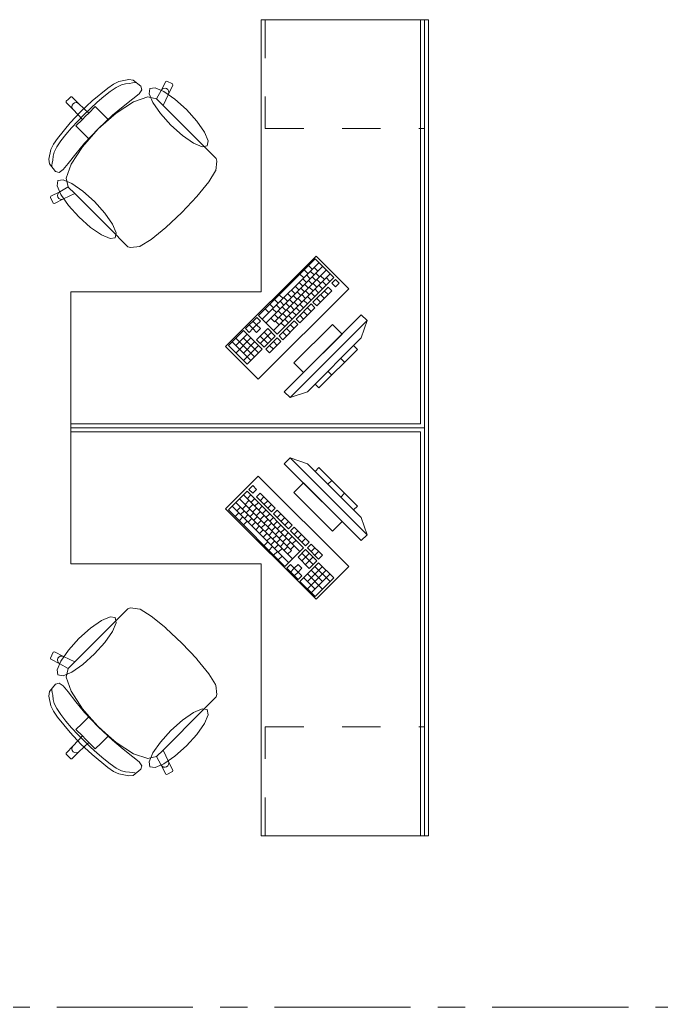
# Model space of a CAD drawing. Header units: inches. Extents: x -38 to 5698, y -33 to 92.
# Drawn here: x 105.302 to 107.659, y 10.002 to 13.632 of the extents above; entities that cross this region are included whole.
import ezdxf

# ---------------------------------------------------------------- set-up
doc = ezdxf.new("R2010")
doc.units = ezdxf.units.IN
doc.header["$MEASUREMENT"] = 0
doc.linetypes.add('Punto & Raya', pattern=[0.65, 0.5, -0.075, 0, -0.075])
doc.linetypes.add('Rayas', pattern=[0.282222, 0.141111, -0.141111])
doc.layers.add('Interior - Mobiliario', color=7, linetype='Continuous')
doc.layers.add('Marcador - Secciones', color=251, linetype='Continuous')

msp = doc.modelspace()

# ---------------------------------------------------------------- linework, layer by layer
at = {"layer": 'Interior - Mobiliario', "color": 175, "linetype": 'Rayas', "lineweight": 13}
for p, q in [((106.2041, 13.6324), (106.2041, 13.2324)), ((106.2041, 13.2324), (106.7891, 13.2324)), ((106.2041, 10.6324), (106.2041, 11.0324)), ((106.2041, 11.0324), (106.7891, 11.0324))]:
    msp.add_line(p, q, dxfattribs=at)
at = {"layer": 'Interior - Mobiliario', "color": 175, "linetype": 'Continuous', "lineweight": 13}
for p, q in [((106.8041, 13.6324), (106.7741, 13.6324)), ((106.7741, 13.6324), (106.7741, 12.1474)), ((106.8041, 12.1474), (106.8041, 13.6324)), ((105.6661, 13.4051), (105.6469, 13.3961)), ((105.7022, 13.4128), (105.6661, 13.4051)), ((105.6753, 13.3934), (105.6901, 13.3973)), ((105.6901, 13.3973), (105.7055, 13.3985)), ((105.719, 13.4109), (105.7022, 13.4128)), ((105.7055, 13.3985), (105.7162, 13.4005)), ((105.7162, 13.4005), (105.7243, 13.4013)), ((105.7469, 13.3878), (105.719, 13.4109)), ((105.7243, 13.4013), (105.7288, 13.4021)), ((105.8382, 13.4058), (105.8212, 13.3727)), ((105.8423, 13.4071), (105.8382, 13.4058)), ((105.8636, 13.3963), (105.8423, 13.4071)), ((105.6252, 13.3812), (105.5685, 13.3344)), ((105.6109, 13.35), (105.6347, 13.3686)), ((105.6469, 13.3961), (105.6252, 13.3812)), ((105.6347, 13.3686), (105.6565, 13.3835)), ((105.6565, 13.3835), (105.6753, 13.3934)), ((105.7403, 13.3605), (105.7503, 13.3748)), ((105.7503, 13.3748), (105.7469, 13.3878)), ((105.8212, 13.3727), (105.8039, 13.3417)), ((105.8249, 13.3773), (105.8212, 13.3727)), ((105.83, 13.3802), (105.8249, 13.3773)), ((105.8359, 13.3809), (105.83, 13.3802)), ((105.8415, 13.3793), (105.8359, 13.3809)), ((105.8461, 13.3757), (105.8415, 13.3793)), ((105.8489, 13.3706), (105.8461, 13.3757)), ((105.848, 13.3591), (105.8649, 13.3922)), ((105.848, 13.3591), (105.8496, 13.3648)), ((105.8496, 13.3648), (105.8489, 13.3706)), ((105.8649, 13.3922), (105.8636, 13.3963)), ((105.4719, 13.3325), (105.4805, 13.341)), ((105.4719, 13.3282), (105.4719, 13.3325)), ((105.498, 13.3022), (105.4719, 13.3282)), ((105.489, 13.3496), (105.4805, 13.341)), ((105.4933, 13.3496), (105.489, 13.3496)), ((105.5194, 13.3235), (105.4933, 13.3496)), ((105.503, 13.3267), (105.4981, 13.3234)), ((105.5088, 13.3279), (105.503, 13.3267)), ((105.5145, 13.3267), (105.5088, 13.3279)), ((105.5194, 13.3235), (105.5145, 13.3267)), ((105.5685, 13.3344), (105.5263, 13.2952)), ((105.5615, 13.3063), (105.5861, 13.3289)), ((105.5861, 13.3289), (105.6109, 13.35)), ((105.72, 13.3308), (105.6562, 13.2894)), ((105.6818, 13.314), (105.718, 13.3419)), ((105.718, 13.3419), (105.7403, 13.3605)), ((105.772, 13.3491), (105.72, 13.3308)), ((105.8039, 13.3417), (105.772, 13.3491)), ((105.8042, 13.3416), (105.8039, 13.3417)), ((105.8042, 13.3416), (105.8284, 13.3174)), ((105.8284, 13.3174), (105.848, 13.3591)), ((105.4872, 13.253), (105.5263, 13.2952)), ((105.4937, 13.3128), (105.4948, 13.3185)), ((105.4948, 13.307), (105.4937, 13.3128)), ((105.4948, 13.3185), (105.4981, 13.3234)), ((105.498, 13.3022), (105.4948, 13.307)), ((105.532, 13.2656), (105.498, 13.3022)), ((105.5559, 13.2895), (105.5194, 13.3235)), ((105.538, 13.2835), (105.5615, 13.3063)), ((105.5559, 13.2895), (105.5439, 13.2776)), ((105.5795, 13.3132), (105.5559, 13.2895)), ((105.6007, 13.292), (105.5795, 13.3132)), ((105.628, 13.2646), (105.6007, 13.292)), ((105.6562, 13.2894), (105.628, 13.2646)), ((105.6425, 13.2813), (105.6818, 13.314)), ((105.9762, 13.1695), (105.8284, 13.3174)), ((105.4403, 13.1963), (105.4872, 13.253)), ((105.5152, 13.26), (105.4926, 13.2354)), ((105.5084, 13.242), (105.532, 13.2656)), ((105.538, 13.2835), (105.5152, 13.26)), ((105.532, 13.2656), (105.5439, 13.2776)), ((105.5897, 13.2318), (105.6425, 13.2813)), ((105.628, 13.2646), (105.5902, 13.2313)), ((105.4926, 13.2354), (105.4715, 13.2107)), ((105.5295, 13.2208), (105.5084, 13.242)), ((105.5569, 13.1935), (105.5295, 13.2208)), ((105.5897, 13.2318), (105.5403, 13.179)), ((105.5569, 13.1935), (105.5902, 13.2313)), ((105.4254, 13.1746), (105.4403, 13.1963)), ((105.4529, 13.1868), (105.4381, 13.165)), ((105.4715, 13.2107), (105.4529, 13.1868)), ((105.5321, 13.1653), (105.5569, 13.1935)), ((105.4087, 13.1193), (105.4165, 13.1554)), ((105.4165, 13.1554), (105.4254, 13.1746)), ((105.4281, 13.1462), (105.4242, 13.1314)), ((105.4381, 13.165), (105.4281, 13.1462)), ((105.4908, 13.1015), (105.5321, 13.1653)), ((105.5403, 13.179), (105.5075, 13.1397)), ((106.0018, 13.144), (105.9762, 13.1695)), ((106.0237, 13.1221), (106.0018, 13.144)), ((105.4106, 13.1025), (105.4087, 13.1193)), ((105.423, 13.116), (105.421, 13.1053)), ((105.4242, 13.1314), (105.423, 13.116)), ((105.5075, 13.1397), (105.4796, 13.1035)), ((106.0226, 13.0788), (106.0266, 13.1128)), ((106.0266, 13.1128), (106.0237, 13.1221)), ((105.4338, 13.0747), (105.4106, 13.1025)), ((105.4202, 13.0972), (105.4194, 13.0927)), ((105.421, 13.1053), (105.4202, 13.0972)), ((105.4467, 13.0712), (105.4338, 13.0747)), ((105.461, 13.0813), (105.4467, 13.0712)), ((105.4796, 13.1035), (105.461, 13.0813)), ((105.4724, 13.0495), (105.4908, 13.1015)), ((105.9968, 13.0367), (106.0217, 13.0767)), ((106.0217, 13.0767), (106.0226, 13.0788)), ((105.4799, 13.0176), (105.4724, 13.0495)), ((105.9532, 12.983), (105.9968, 13.0367)), ((105.4158, 12.9833), (105.4489, 13.0003)), ((105.4442, 12.9966), (105.4489, 13.0003)), ((105.4489, 13.0003), (105.4799, 13.0176)), ((105.4799, 13.0174), (105.4799, 13.0176)), ((105.4799, 13.0174), (105.5041, 12.9931)), ((105.4144, 12.9792), (105.4158, 12.9833)), ((105.4252, 12.9579), (105.4144, 12.9792)), ((105.4624, 12.9736), (105.4293, 12.9566)), ((105.4406, 12.9857), (105.4413, 12.9915)), ((105.4422, 12.98), (105.4406, 12.9857)), ((105.4413, 12.9915), (105.4442, 12.9966)), ((105.4458, 12.9754), (105.4422, 12.98)), ((105.4509, 12.9726), (105.4458, 12.9754)), ((105.4567, 12.9719), (105.4509, 12.9726)), ((105.4624, 12.9736), (105.4567, 12.9719)), ((105.5041, 12.9931), (105.4624, 12.9736)), ((105.652, 12.8453), (105.5041, 12.9931)), ((105.8977, 12.9238), (105.9525, 12.9822)), ((105.9525, 12.9822), (105.9532, 12.983)), ((105.4293, 12.9566), (105.4252, 12.9579)), ((105.8977, 12.9238), (105.8393, 12.869)), ((105.8385, 12.8683), (105.7848, 12.8248)), ((105.8393, 12.869), (105.8385, 12.8683)), ((105.6775, 12.8198), (105.652, 12.8453)), ((105.6995, 12.7978), (105.6775, 12.8198)), ((105.7848, 12.8248), (105.7448, 12.7998)), ((105.7088, 12.795), (105.6995, 12.7978)), ((105.7427, 12.7989), (105.7088, 12.795)), ((105.7448, 12.7998), (105.7427, 12.7989)), ((106.3871, 12.7529), (106.1794, 12.5452)), ((106.4557, 12.6843), (106.3871, 12.7529)), ((106.4008, 12.7392), (106.1931, 12.5315)), ((106.4145, 12.7255), (106.2068, 12.5178)), ((106.4283, 12.7118), (106.2378, 12.5214)), ((106.3473, 12.7131), (106.361, 12.6994)), ((106.3629, 12.7287), (106.3766, 12.715)), ((106.3697, 12.708), (106.3834, 12.6943)), ((106.3835, 12.7219), (106.3972, 12.7082)), ((106.442, 12.698), (106.2343, 12.4903)), ((106.248, 12.4766), (106.4557, 12.6843)), ((106.3317, 12.6975), (106.3454, 12.6838)), ((106.342, 12.6803), (106.3557, 12.6666)), ((106.3558, 12.6942), (106.3695, 12.6805)), ((106.3626, 12.6735), (106.3763, 12.6598)), ((106.3765, 12.6874), (106.3902, 12.6737)), ((106.3903, 12.7012), (106.404, 12.6875)), ((106.3936, 12.6771), (106.4073, 12.6634)), ((106.4075, 12.691), (106.4212, 12.6773)), ((106.4281, 12.6842), (106.4418, 12.6705)), ((106.4625, 12.6775), (106.4487, 12.6636)), ((106.4762, 12.6638), (106.4625, 12.6775)), ((106.3004, 12.6388), (106.3141, 12.6251)), ((106.3143, 12.6526), (106.328, 12.6389)), ((106.3281, 12.6665), (106.3418, 12.6528)), ((106.3349, 12.6458), (106.3486, 12.6321)), ((106.3488, 12.6597), (106.3625, 12.646)), ((106.3521, 12.6356), (106.3658, 12.6219)), ((106.3659, 12.6494), (106.3797, 12.6357)), ((106.4348, 12.6498), (106.3794, 12.5944)), ((106.3798, 12.6633), (106.3935, 12.6496)), ((106.3866, 12.6427), (106.4003, 12.6289)), ((106.3932, 12.5807), (106.4486, 12.6361)), ((106.4004, 12.6565), (106.4141, 12.6428)), ((106.4143, 12.6704), (106.428, 12.6566)), ((106.421, 12.6359), (106.4347, 12.6222)), ((106.4486, 12.6361), (106.4348, 12.6498)), ((106.4487, 12.6636), (106.4624, 12.6499)), ((106.4624, 12.6499), (106.4762, 12.6638)), ((106.2382, 12.604), (106.252, 12.5903)), ((106.2556, 12.6213), (106.2693, 12.6076)), ((106.2727, 12.6111), (106.2864, 12.5974)), ((106.2866, 12.6249), (106.3003, 12.6112)), ((106.2934, 12.6043), (106.3071, 12.5906)), ((106.3072, 12.6182), (106.3209, 12.6044)), ((106.3211, 12.632), (106.3348, 12.6183)), ((106.3244, 12.6079), (106.3381, 12.5942)), ((106.3382, 12.6218), (106.352, 12.608)), ((106.345, 12.6011), (106.3587, 12.5874)), ((106.3589, 12.615), (106.3726, 12.6012)), ((106.3727, 12.6288), (106.3864, 12.6151)), ((106.3933, 12.6082), (106.407, 12.5945)), ((106.4071, 12.6221), (106.4209, 12.6084)), ((106.2036, 12.5694), (106.2173, 12.5557)), ((106.2209, 12.5867), (106.2347, 12.573)), ((106.2312, 12.5696), (106.2449, 12.5558)), ((106.245, 12.5834), (106.2588, 12.5697)), ((106.2518, 12.5628), (106.2655, 12.5491)), ((106.2589, 12.5972), (106.2726, 12.5835)), ((106.2657, 12.5766), (106.2794, 12.5629)), ((106.2795, 12.5905), (106.2932, 12.5767)), ((106.2829, 12.5664), (106.2966, 12.5526)), ((106.2967, 12.5802), (106.3104, 12.5665)), ((106.3105, 12.5941), (106.3243, 12.5803)), ((106.3725, 12.5875), (106.3171, 12.5321)), ((106.3173, 12.5734), (106.3311, 12.5597)), ((106.3308, 12.5184), (106.3862, 12.5738)), ((106.3312, 12.5873), (106.3449, 12.5736)), ((106.3587, 12.5736), (106.3724, 12.5599)), ((106.3862, 12.5738), (106.3725, 12.5875)), ((106.3794, 12.5944), (106.3932, 12.5807)), ((106.1725, 12.5383), (106.1309, 12.4967)), ((106.1862, 12.5246), (106.1725, 12.5383)), ((106.1794, 12.5452), (106.248, 12.4766)), ((106.2241, 12.5351), (106.2378, 12.5214)), ((106.238, 12.5489), (106.2517, 12.5352)), ((106.2552, 12.5387), (106.2689, 12.525)), ((106.269, 12.5525), (106.2827, 12.5388)), ((106.5568, 12.5476), (106.2739, 12.2647)), ((106.2758, 12.5319), (106.2895, 12.5182)), ((106.2896, 12.5457), (106.3034, 12.532)), ((106.2951, 12.2435), (106.578, 12.5264)), ((106.3035, 12.5596), (106.3172, 12.5459)), ((106.3171, 12.5321), (106.3308, 12.5184)), ((106.331, 12.5459), (106.3447, 12.5322)), ((106.3448, 12.5598), (106.3585, 12.5461)), ((106.578, 12.5264), (106.5568, 12.5476)), ((106.578, 12.5264), (106.5568, 12.4627)), ((106.124, 12.4898), (106.0686, 12.4344)), ((106.1926, 12.4212), (106.124, 12.4898)), ((106.1309, 12.4967), (106.1446, 12.483)), ((106.1446, 12.483), (106.1585, 12.4969)), ((106.1448, 12.5106), (106.1585, 12.4969)), ((106.1723, 12.5107), (106.1585, 12.4969)), ((106.1585, 12.4969), (106.1722, 12.4831)), ((106.1586, 12.5244), (106.1723, 12.5107)), ((106.2136, 12.4971), (106.1721, 12.4556)), ((106.1722, 12.4831), (106.1861, 12.497)), ((106.1723, 12.5107), (106.1862, 12.5246)), ((106.1861, 12.497), (106.1723, 12.5107)), ((106.241, 12.4697), (106.2136, 12.4971)), ((106.2413, 12.5248), (106.255, 12.5111)), ((106.3102, 12.5252), (106.2548, 12.4698)), ((106.2619, 12.518), (106.2757, 12.5043)), ((106.2685, 12.456), (106.3239, 12.5114)), ((106.2825, 12.4975), (106.2962, 12.4837)), ((106.2964, 12.5113), (106.3101, 12.4976)), ((106.4507, 12.5122), (106.3093, 12.3708)), ((106.3239, 12.5114), (106.3102, 12.5252)), ((106.4861, 12.4769), (106.4507, 12.5122)), ((106.1514, 12.4624), (106.096, 12.407)), ((106.1377, 12.4761), (106.0962, 12.4345)), ((106.0963, 12.4621), (106.1649, 12.3935)), ((106.1239, 12.4622), (106.1787, 12.4074)), ((106.1721, 12.4556), (106.1995, 12.4282)), ((106.2273, 12.4834), (106.1858, 12.4419)), ((106.1859, 12.4694), (106.2133, 12.442)), ((106.1995, 12.4282), (106.241, 12.4697)), ((106.1998, 12.4833), (106.2272, 12.4558)), ((106.2479, 12.4628), (106.2064, 12.4213)), ((106.2616, 12.4491), (106.2479, 12.4628)), ((106.2548, 12.4698), (106.2685, 12.456)), ((106.2687, 12.4836), (106.2824, 12.4699)), ((106.3446, 12.3355), (106.4861, 12.4769)), ((106.5568, 12.4627), (106.3588, 12.2647)), ((106.0686, 12.4344), (106.1372, 12.3658)), ((106.0825, 12.4483), (106.151, 12.3797)), ((106.1789, 12.4349), (106.1235, 12.3796)), ((106.1651, 12.4487), (106.1236, 12.4071)), ((106.1372, 12.3658), (106.1926, 12.4212)), ((106.2064, 12.4213), (106.2201, 12.4076)), ((106.2201, 12.4076), (106.2616, 12.4491)), ((106.2202, 12.4351), (106.2339, 12.4214)), ((106.2341, 12.449), (106.2478, 12.4353)), ((106.5285, 12.4344), (106.3871, 12.293)), ((106.4012, 12.2789), (106.5426, 12.4203)), ((106.5426, 12.4203), (106.5285, 12.4344)), ((106.4814, 12.3873), (106.4955, 12.3732)), ((106.3093, 12.3708), (106.3446, 12.3355)), ((106.4342, 12.3402), (106.4484, 12.326)), ((106.3871, 12.293), (106.4012, 12.2789)), ((106.2739, 12.2647), (106.2951, 12.2435)), ((106.2951, 12.2435), (106.3588, 12.2647)), ((105.4891, 12.1474), (105.4891, 12.1174)), ((106.7741, 12.1474), (105.4891, 12.1474)), ((106.8041, 12.1174), (106.8041, 12.1474)), ((105.4891, 12.1174), (106.7741, 12.1174)), ((106.7741, 12.1174), (106.7741, 10.6324)), ((106.8041, 10.6324), (106.8041, 12.1174)), ((106.2951, 12.0213), (106.2739, 12.0001)), ((106.578, 11.7385), (106.2951, 12.0213)), ((106.2951, 12.0213), (106.3588, 12.0001)), ((106.2739, 12.0001), (106.5568, 11.7173)), ((106.3588, 12.0001), (106.5568, 11.8021)), ((106.4012, 11.986), (106.3871, 11.9718)), ((106.5426, 11.8446), (106.4012, 11.986)), ((106.3871, 11.9718), (106.5285, 11.8304)), ((106.1578, 11.9196), (106.144, 11.9059)), ((106.1716, 11.9058), (106.1578, 11.9196)), ((106.3446, 11.9294), (106.3093, 11.8941)), ((106.4861, 11.788), (106.3446, 11.9294)), ((106.4342, 11.9247), (106.4484, 11.9389)), ((106.1372, 11.899), (106.0686, 11.8305)), ((106.1235, 11.8853), (106.3312, 11.6776)), ((106.3449, 11.6913), (106.1372, 11.899)), ((106.1373, 11.8715), (106.151, 11.8852)), ((106.144, 11.9059), (106.1579, 11.892)), ((106.1579, 11.892), (106.1716, 11.9058)), ((106.1855, 11.8919), (106.1717, 11.8782)), ((106.1717, 11.8782), (106.2271, 11.8228)), ((106.2408, 11.8365), (106.1855, 11.8919)), ((106.1856, 11.8643), (106.1993, 11.8781)), ((106.3093, 11.8941), (106.4507, 11.7526)), ((106.4814, 11.8776), (106.4955, 11.8917)), ((106.0823, 11.8442), (106.29, 11.6365)), ((106.096, 11.8579), (106.3038, 11.6502)), ((106.0996, 11.8269), (106.1134, 11.8406)), ((106.1098, 11.8716), (106.3002, 11.6812)), ((106.1203, 11.8337), (106.134, 11.8474)), ((106.1305, 11.8508), (106.1442, 11.8646)), ((106.1444, 11.837), (106.1581, 11.8507)), ((106.1512, 11.8576), (106.1649, 11.8713)), ((106.1582, 11.8231), (106.1719, 11.8369)), ((106.165, 11.8438), (106.1787, 11.8575)), ((106.1789, 11.8299), (106.1926, 11.8436)), ((106.1994, 11.8505), (106.2131, 11.8642)), ((106.2133, 11.8367), (106.227, 11.8504)), ((106.2271, 11.8228), (106.2408, 11.8365)), ((106.5285, 11.8304), (106.5426, 11.8446)), ((106.0686, 11.8305), (106.2763, 11.6228)), ((106.0929, 11.8062), (106.1066, 11.8199)), ((106.1084, 11.7907), (106.1221, 11.8044)), ((106.1135, 11.813), (106.1272, 11.8267)), ((106.1273, 11.7992), (106.141, 11.8129)), ((106.1341, 11.8198), (106.1478, 11.8335)), ((106.148, 11.806), (106.1617, 11.8197)), ((106.1618, 11.7921), (106.1755, 11.8058)), ((106.1721, 11.8093), (106.1858, 11.823)), ((106.1859, 11.7954), (106.1996, 11.8092)), ((106.1927, 11.8161), (106.2064, 11.8298)), ((106.2066, 11.8022), (106.2203, 11.816)), ((106.2204, 11.7884), (106.2341, 11.8021)), ((106.2478, 11.8296), (106.2341, 11.8159)), ((106.2341, 11.8159), (106.2894, 11.7605)), ((106.3032, 11.7742), (106.2478, 11.8296)), ((106.2479, 11.802), (106.2616, 11.8157)), ((106.2617, 11.7882), (106.2755, 11.8019)), ((106.578, 11.7385), (106.5568, 11.8021)), ((106.124, 11.7751), (106.1377, 11.7888)), ((106.1412, 11.7853), (106.1549, 11.799)), ((106.155, 11.7715), (106.1687, 11.7852)), ((106.1689, 11.7576), (106.1826, 11.7713)), ((106.1757, 11.7783), (106.1894, 11.792)), ((106.1895, 11.7644), (106.2032, 11.7781)), ((106.1998, 11.7816), (106.2135, 11.7953)), ((106.2034, 11.7506), (106.2171, 11.7643)), ((106.2136, 11.7678), (106.2273, 11.7815)), ((106.2275, 11.7539), (106.2412, 11.7676)), ((106.2343, 11.7745), (106.248, 11.7883)), ((106.2481, 11.7607), (106.2618, 11.7744)), ((106.2756, 11.7743), (106.2893, 11.7881)), ((106.2894, 11.7605), (106.3032, 11.7742)), ((106.3101, 11.7673), (106.2964, 11.7536)), ((106.3655, 11.7119), (106.3101, 11.7673)), ((106.4507, 11.7526), (106.4861, 11.788)), ((106.1827, 11.7438), (106.1964, 11.7575)), ((106.1966, 11.7299), (106.2103, 11.7437)), ((106.2104, 11.7161), (106.2241, 11.7298)), ((106.2172, 11.7367), (106.2309, 11.7504)), ((106.2311, 11.7229), (106.2448, 11.7366)), ((106.2413, 11.7401), (106.255, 11.7538)), ((106.2552, 11.7262), (106.2689, 11.7399)), ((106.2619, 11.7468), (106.2757, 11.7606)), ((106.2758, 11.733), (106.2895, 11.7467)), ((106.2896, 11.7192), (106.3034, 11.7329)), ((106.2964, 11.7536), (106.3518, 11.6982)), ((106.3102, 11.7397), (106.3239, 11.7534)), ((106.3241, 11.7259), (106.3378, 11.7396)), ((106.5568, 11.7173), (106.578, 11.7385)), ((106.2002, 11.6989), (106.2139, 11.7126)), ((106.2175, 11.6816), (106.2312, 11.6953)), ((106.2243, 11.7022), (106.238, 11.716)), ((106.2381, 11.6884), (106.2518, 11.7021)), ((106.2449, 11.709), (106.2586, 11.7227)), ((106.2588, 11.6952), (106.2725, 11.7089)), ((106.269, 11.7124), (106.2827, 11.7261)), ((106.2726, 11.6813), (106.2863, 11.6951)), ((106.2763, 11.6228), (106.3449, 11.6913)), ((106.2829, 11.6985), (106.2966, 11.7122)), ((106.2967, 11.6847), (106.3104, 11.6984)), ((106.3035, 11.7053), (106.3172, 11.719)), ((106.3379, 11.712), (106.3516, 11.7257)), ((106.3518, 11.6982), (106.3655, 11.7119)), ((106.3724, 11.705), (106.3587, 11.6913)), ((106.3587, 11.6913), (106.4002, 11.6497)), ((106.4139, 11.6634), (106.3724, 11.705)), ((106.3725, 11.6774), (106.3862, 11.6911)), ((106.2348, 11.6643), (106.2485, 11.678)), ((106.252, 11.6745), (106.2657, 11.6883)), ((106.2521, 11.647), (106.2658, 11.6607)), ((106.2864, 11.6675), (106.3002, 11.6812)), ((106.3518, 11.6844), (106.3244, 11.657)), ((106.3244, 11.657), (106.3659, 11.6154)), ((106.3381, 11.6707), (106.3797, 11.6291)), ((106.3382, 11.6431), (106.3657, 11.6706)), ((106.3934, 11.6429), (106.3518, 11.6844)), ((106.3521, 11.6293), (106.3795, 11.6567)), ((106.3864, 11.6636), (106.4001, 11.6773)), ((106.4002, 11.6497), (106.4139, 11.6634)), ((106.297, 11.6295), (106.2833, 11.6158)), ((106.3108, 11.6157), (106.297, 11.6295)), ((106.3245, 11.6294), (106.3108, 11.6157)), ((106.3384, 11.6156), (106.3245, 11.6294)), ((106.4003, 11.6359), (106.3317, 11.5674)), ((106.3593, 11.5672), (106.4141, 11.6221)), ((106.3659, 11.6154), (106.3934, 11.6429)), ((106.3866, 11.6222), (106.442, 11.5668)), ((106.4557, 11.5805), (106.4003, 11.6359)), ((106.2833, 11.6158), (106.3248, 11.5743)), ((106.2971, 11.602), (106.3108, 11.6157)), ((106.3108, 11.6157), (106.3247, 11.6018)), ((106.3109, 11.5881), (106.3247, 11.6018)), ((106.3247, 11.6018), (106.3384, 11.6156)), ((106.3385, 11.588), (106.3247, 11.6018)), ((106.3248, 11.5743), (106.3385, 11.588)), ((106.3591, 11.5948), (106.4145, 11.5394)), ((106.3594, 11.5397), (106.428, 11.6082)), ((106.3729, 11.6085), (106.4144, 11.567)), ((106.3733, 11.5258), (106.4418, 11.5944)), ((106.3317, 11.5674), (106.3871, 11.512)), ((106.3454, 11.5811), (106.387, 11.5395)), ((106.3871, 11.512), (106.4557, 11.5805)), ((105.6775, 11.4451), (105.652, 11.4196)), ((105.6995, 11.4671), (105.6775, 11.4451)), ((105.7088, 11.4699), (105.6995, 11.4671)), ((105.7427, 11.4659), (105.7088, 11.4699)), ((105.7448, 11.465), (105.7427, 11.4659)), ((105.7848, 11.4401), (105.7448, 11.465)), ((105.8385, 11.3966), (105.7848, 11.4401)), ((105.652, 11.4196), (105.5041, 11.2717)), ((105.8393, 11.3959), (105.8385, 11.3966)), ((105.8977, 11.341), (105.8393, 11.3959)), ((105.8977, 11.341), (105.9525, 11.2827)), ((105.4252, 11.307), (105.4144, 11.2856)), ((105.4293, 11.3083), (105.4252, 11.307)), ((105.4624, 11.2913), (105.4293, 11.3083)), ((105.4509, 11.2923), (105.4458, 11.2894)), ((105.4567, 11.2929), (105.4509, 11.2923)), ((105.4624, 11.2913), (105.4567, 11.2929)), ((105.5041, 11.2717), (105.4624, 11.2913)), ((105.4144, 11.2856), (105.4158, 11.2816)), ((105.4158, 11.2816), (105.4489, 11.2646)), ((105.4422, 11.2848), (105.4406, 11.2792)), ((105.4406, 11.2792), (105.4413, 11.2734)), ((105.4413, 11.2734), (105.4442, 11.2683)), ((105.4458, 11.2894), (105.4422, 11.2848)), ((105.4442, 11.2683), (105.4489, 11.2646)), ((105.4489, 11.2646), (105.4799, 11.2473)), ((105.4799, 11.2475), (105.5041, 11.2717)), ((105.9525, 11.2827), (105.9532, 11.2819)), ((105.9532, 11.2819), (105.9968, 11.2282)), ((105.4799, 11.2473), (105.4724, 11.2153)), ((105.4799, 11.2475), (105.4799, 11.2473)), ((105.9968, 11.2282), (106.0217, 11.1882)), ((105.4338, 11.1902), (105.4106, 11.1624)), ((105.4467, 11.1936), (105.4338, 11.1902)), ((105.461, 11.1836), (105.4467, 11.1936)), ((105.4796, 11.1613), (105.461, 11.1836)), ((105.4724, 11.2153), (105.4908, 11.1634)), ((106.0217, 11.1882), (106.0226, 11.186)), ((106.0226, 11.186), (106.0266, 11.1521)), ((105.4106, 11.1624), (105.4087, 11.1456)), ((105.4202, 11.1677), (105.4194, 11.1722)), ((105.421, 11.1596), (105.4202, 11.1677)), ((105.423, 11.1489), (105.421, 11.1596)), ((105.4242, 11.1335), (105.423, 11.1489)), ((105.5075, 11.1252), (105.4796, 11.1613)), ((105.4908, 11.1634), (105.5321, 11.0995)), ((106.0266, 11.1521), (106.0237, 11.1428)), ((105.4087, 11.1456), (105.4165, 11.1095)), ((105.4281, 11.1187), (105.4242, 11.1335)), ((105.4381, 11.0999), (105.4281, 11.1187)), ((105.5403, 11.0859), (105.5075, 11.1252)), ((106.0018, 11.1209), (105.9762, 11.0954)), ((106.0237, 11.1428), (106.0018, 11.1209)), ((105.4165, 11.1095), (105.4254, 11.0902)), ((105.4254, 11.0902), (105.4403, 11.0685)), ((105.4529, 11.078), (105.4381, 11.0999)), ((105.4715, 11.0542), (105.4529, 11.078)), ((105.5321, 11.0995), (105.5569, 11.0714)), ((105.5897, 11.0331), (105.5403, 11.0859)), ((105.9762, 11.0954), (105.8284, 10.9475)), ((105.4403, 11.0685), (105.4872, 11.0118)), ((105.4926, 11.0295), (105.4715, 11.0542)), ((105.5295, 11.044), (105.5084, 11.0229)), ((105.5569, 11.0714), (105.5295, 11.044)), ((105.5569, 11.0714), (105.5902, 11.0336)), ((105.4872, 11.0118), (105.5263, 10.9696)), ((105.5152, 11.0048), (105.4926, 11.0295)), ((105.5084, 11.0229), (105.532, 10.9992)), ((105.538, 10.9814), (105.5152, 11.0048)), ((105.5897, 11.0331), (105.6425, 10.9836)), ((105.628, 11.0002), (105.5902, 11.0336)), ((105.532, 10.9992), (105.498, 10.9627)), ((105.5559, 10.9754), (105.5194, 10.9414)), ((105.5685, 10.9305), (105.5263, 10.9696)), ((105.532, 10.9992), (105.5439, 10.9873)), ((105.538, 10.9814), (105.5615, 10.9586)), ((105.5559, 10.9754), (105.5439, 10.9873)), ((105.5795, 10.9517), (105.5559, 10.9754)), ((105.6007, 10.9729), (105.5795, 10.9517)), ((105.628, 11.0002), (105.6007, 10.9729)), ((105.6562, 10.9755), (105.628, 11.0002)), ((105.6425, 10.9836), (105.6818, 10.9509)), ((105.72, 10.9341), (105.6562, 10.9755)), ((105.498, 10.9627), (105.4719, 10.9366)), ((105.4719, 10.9366), (105.4719, 10.9324)), ((105.4719, 10.9324), (105.4805, 10.9238)), ((105.5194, 10.9414), (105.4933, 10.9153)), ((105.4948, 10.9579), (105.4937, 10.9521)), ((105.4937, 10.9521), (105.4948, 10.9464)), ((105.498, 10.9627), (105.4948, 10.9579)), ((105.4948, 10.9464), (105.4981, 10.9415)), ((105.503, 10.9382), (105.4981, 10.9415)), ((105.5088, 10.937), (105.503, 10.9382)), ((105.5145, 10.9381), (105.5088, 10.937)), ((105.5194, 10.9414), (105.5145, 10.9381)), ((105.5615, 10.9586), (105.5861, 10.936)), ((105.6252, 10.8837), (105.5685, 10.9305)), ((105.5861, 10.936), (105.6109, 10.9149)), ((105.6818, 10.9509), (105.718, 10.923)), ((105.772, 10.9158), (105.72, 10.9341)), ((105.8042, 10.9233), (105.8284, 10.9475)), ((105.8284, 10.9475), (105.848, 10.9057)), ((105.489, 10.9153), (105.4805, 10.9238)), ((105.4933, 10.9153), (105.489, 10.9153)), ((105.6109, 10.9149), (105.6347, 10.8963)), ((105.6347, 10.8963), (105.6565, 10.8814)), ((105.718, 10.923), (105.7403, 10.9044)), ((105.7403, 10.9044), (105.7503, 10.89)), ((105.8039, 10.9232), (105.772, 10.9158)), ((105.8042, 10.9233), (105.8039, 10.9232)), ((105.8212, 10.8922), (105.8039, 10.9232)), ((105.8249, 10.8876), (105.8212, 10.8922)), ((105.8382, 10.8591), (105.8212, 10.8922)), ((105.8489, 10.8943), (105.8461, 10.8892)), ((105.848, 10.9057), (105.8496, 10.9001)), ((105.848, 10.9057), (105.8649, 10.8726)), ((105.8496, 10.9001), (105.8489, 10.8943)), ((105.6469, 10.8688), (105.6252, 10.8837)), ((105.6661, 10.8598), (105.6469, 10.8688)), ((105.6565, 10.8814), (105.6753, 10.8715)), ((105.7022, 10.8521), (105.6661, 10.8598)), ((105.6753, 10.8715), (105.6901, 10.8676)), ((105.6901, 10.8676), (105.7055, 10.8664)), ((105.7055, 10.8664), (105.7162, 10.8644)), ((105.7162, 10.8644), (105.7243, 10.8636)), ((105.7469, 10.8771), (105.719, 10.8539)), ((105.7243, 10.8636), (105.7288, 10.8628)), ((105.7503, 10.89), (105.7469, 10.8771)), ((105.83, 10.8847), (105.8249, 10.8876)), ((105.8359, 10.884), (105.83, 10.8847)), ((105.8415, 10.8856), (105.8359, 10.884)), ((105.8423, 10.8578), (105.8382, 10.8591)), ((105.8461, 10.8892), (105.8415, 10.8856)), ((105.8636, 10.8686), (105.8423, 10.8578)), ((105.8649, 10.8726), (105.8636, 10.8686)), ((105.719, 10.8539), (105.7022, 10.8521)), ((106.7741, 10.6324), (106.8041, 10.6324))]:
    msp.add_line(p, q, dxfattribs=at)
at = {"layer": 'Interior - Mobiliario', "color": 175, "linetype": 'Continuous', "lineweight": 13, "flags": 128}
for points in [[(106.7891, 12.1324), (106.7891, 13.6324), (106.1891, 13.6324), (106.1891, 12.6324), (105.4891, 12.6324), (105.4891, 12.1324)], [(105.9142, 13.3023), (105.8717, 13.3404), (105.8313, 13.3685), (105.7992, 13.3821), (105.7803, 13.3792), (105.7775, 13.3603), (105.7911, 13.3282), (105.8191, 13.2878), (105.8572, 13.2454), (105.8997, 13.2072), (105.9401, 13.1792), (105.9722, 13.1656), (105.9911, 13.1685), (105.9939, 13.1874), (105.9803, 13.2194), (105.9523, 13.2598)], [(105.5192, 12.9074), (105.4811, 12.9498), (105.4531, 12.9902), (105.4395, 13.0223), (105.4423, 13.0412), (105.4612, 13.0441), (105.4933, 13.0304), (105.5337, 13.0024), (105.5762, 12.9643), (105.6143, 12.9218), (105.6423, 12.8814), (105.6559, 12.8494), (105.6531, 12.8304), (105.6341, 12.8276), (105.6021, 12.8412), (105.5617, 12.8692)], [(106.5108, 12.643), (106.3906, 12.7633), (106.0583, 12.4309), (106.1785, 12.3107)], [(106.7891, 12.1324), (106.7891, 10.6324), (106.1891, 10.6324), (106.1891, 11.6324), (105.4891, 11.6324), (105.4891, 12.1324)], [(106.1785, 11.9542), (106.0583, 11.834), (106.3906, 11.5016), (106.5108, 11.6218)], [(105.5192, 11.3575), (105.4811, 11.315), (105.4531, 11.2747), (105.4395, 11.2426), (105.4423, 11.2237), (105.4612, 11.2208), (105.4933, 11.2344), (105.5337, 11.2624), (105.5762, 11.3006), (105.6143, 11.3431), (105.6423, 11.3834), (105.6559, 11.4155), (105.6531, 11.4344), (105.6341, 11.4373), (105.6021, 11.4237), (105.5617, 11.3957)], [(105.9142, 10.9626), (105.8717, 10.9244), (105.8313, 10.8964), (105.7992, 10.8828), (105.7803, 10.8857), (105.7775, 10.9046), (105.7911, 10.9367), (105.8191, 10.977), (105.8572, 11.0195), (105.8997, 11.0577), (105.9401, 11.0857), (105.9722, 11.0993), (105.9911, 11.0964), (105.9939, 11.0775), (105.9803, 11.0454), (105.9523, 11.0051)]]:
    msp.add_lwpolyline(points, close=True, dxfattribs=at)
at = {"layer": 'Marcador - Secciones', "color": 251, "linetype": 'Punto & Raya', "lineweight": 13}
msp.add_line((97.4384, 10.0018), (138.8506, 10.0018), dxfattribs=at)

doc.saveas('drawing.dxf')
